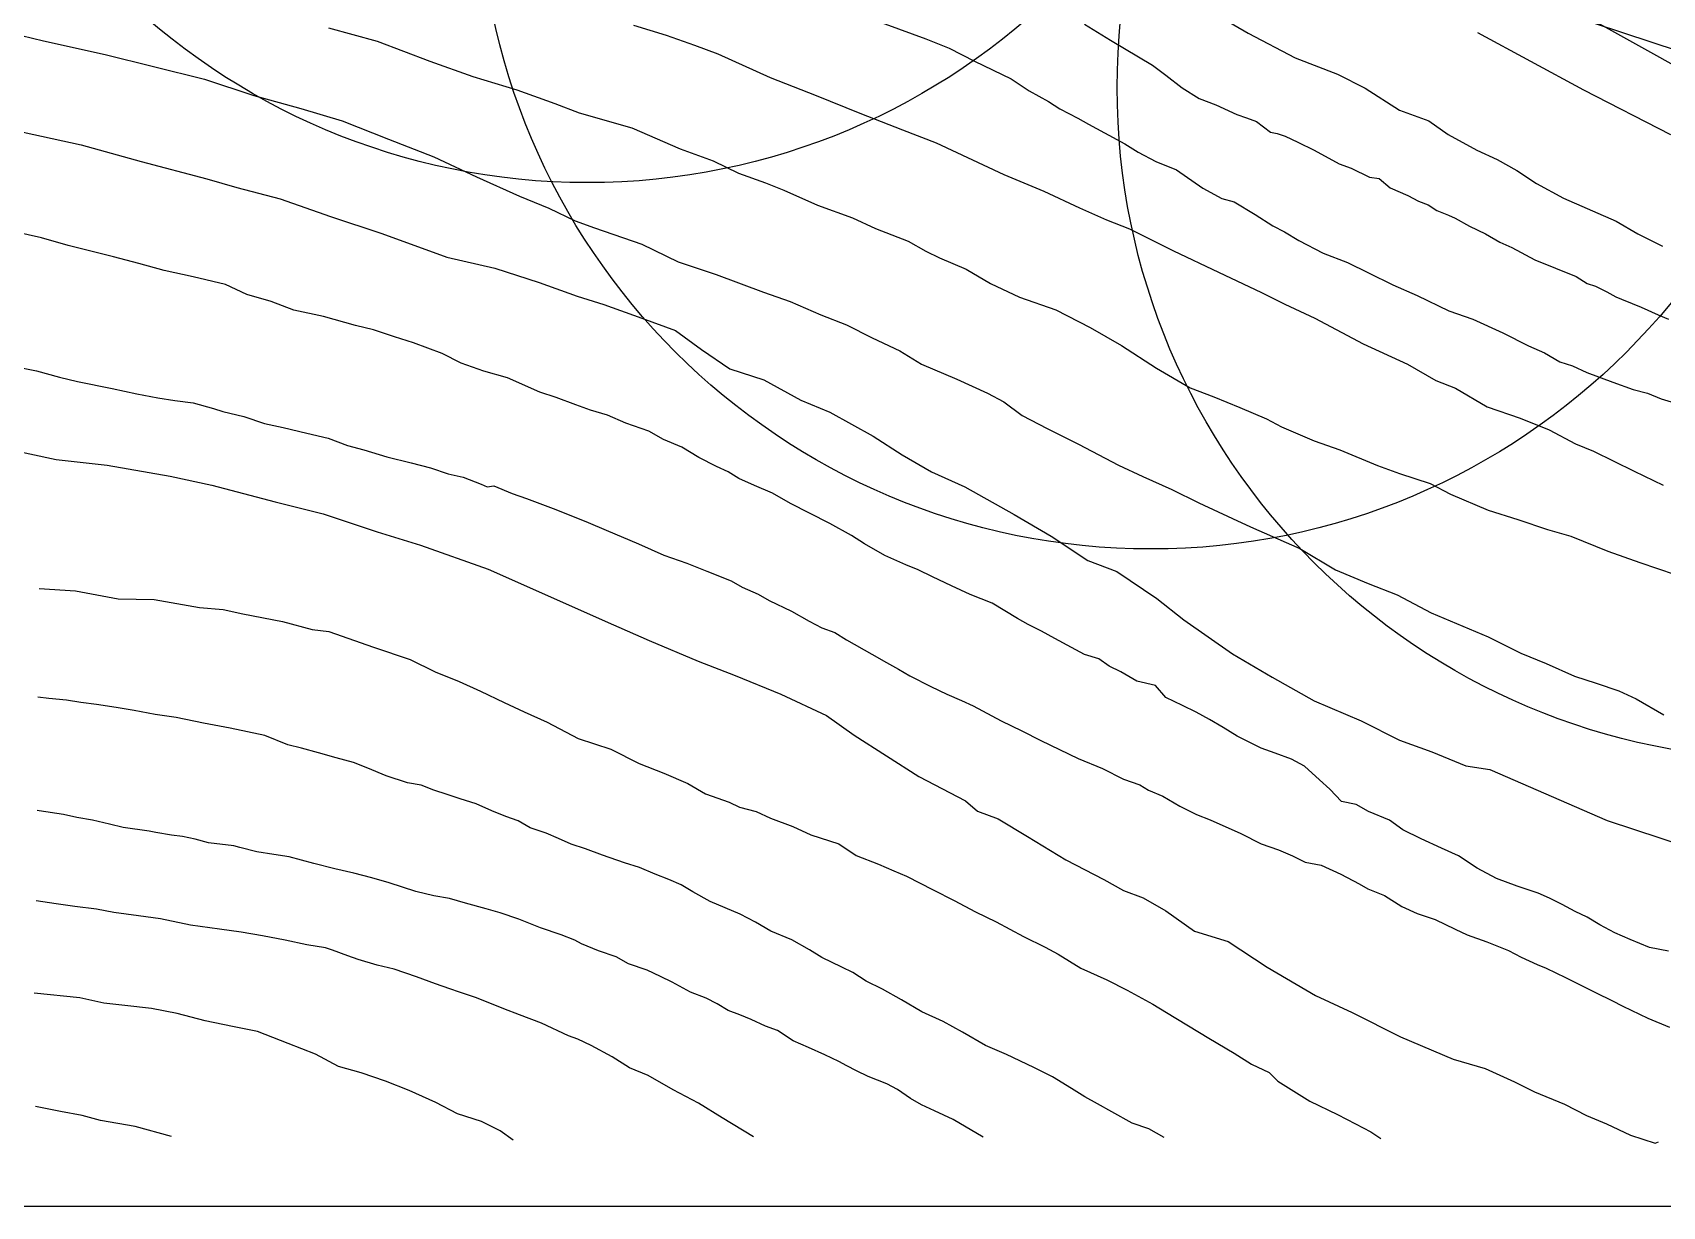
# Model space of a CAD drawing. Header units: millimetres. Extents: x 19067981 to 38137102, y 2652003 to 2652615.
# Drawn here: x 19068220.05 to 19068229.74, y 2652508.34 to 2652515.33 of the extents above; entities that cross this region are included whole.
import ezdxf

# ---------------------------------------------------------------- set-up
doc = ezdxf.new("R2010")
doc.units = ezdxf.units.MM

msp = doc.modelspace()

# ---------------------------------------------------------------- linework, layer by layer
at = {"color": 2}
msp.add_line((19068213.0485, 2652524.475), (19068232.9502, 2652513.3862), dxfattribs=at)
for points in [[(19068212.6023, 2652528.5571), (19068241.1211, 2652528.5571), (19068241.1211, 2652508.3442), (19068212.6021, 2652508.3442), (19068212.6021, 2652528.5571)], [(19068224.9544, 2652515.4412), (19068225.3594, 2652515.2932), (19068225.4985, 2652515.2376), (19068225.6502, 2652515.1593), (19068225.8676, 2652515.0533), (19068225.9738, 2652514.9826), (19068226.09, 2652514.9193), (19068226.1576, 2652514.8749), (19068226.265, 2652514.8194), (19068226.3273, 2652514.7842), (19068226.5432, 2652514.6675), (19068226.6241, 2652514.6174), (19068226.7275, 2652514.5625), (19068226.852, 2652514.5125), (19068227.0077, 2652514.4037), (19068227.1208, 2652514.3424), (19068227.1936, 2652514.3214), (19068227.32, 2652514.2466), (19068227.4251, 2652514.1804), (19068227.493, 2652514.1432), (19068227.5787, 2652514.0916), (19068227.7245, 2652514.017), (19068227.8684, 2652513.9605), (19068227.9928, 2652513.8991), (19068228.1387, 2652513.8292), (19068228.2826, 2652513.7646), (19068228.472, 2652513.674), (19068228.6143, 2652513.6239), (19068228.7924, 2652513.543), (19068228.9448, 2652513.4651), (19068229.0407, 2652513.4244), (19068229.1314, 2652513.3694), (19068229.2079, 2652513.3459), (19068229.2936, 2652513.3072), (19068229.4479, 2652513.2499), (19068229.5693, 2652513.2051), (19068229.6529, 2652513.1837), (19068229.7345, 2652513.1501), (19068229.8602, 2652513.113)], [(19068227.0222, 2652515.4747), (19068227.2771, 2652515.326), (19068227.5577, 2652515.1802), (19068227.8098, 2652515.0829), (19068227.9743, 2652514.9983), (19068228.1777, 2652514.8668), (19068228.3524, 2652514.8038), (19068228.4669, 2652514.7238), (19068228.6387, 2652514.6294), (19068228.759, 2652514.575), (19068228.8764, 2652514.5093), (19068228.9939, 2652514.432), (19068229.1542, 2652514.3434), (19068229.4676, 2652514.2072), (19068229.5964, 2652514.1328), (19068229.7425, 2652514.0585)], [(19068221.8053, 2652515.3576), (19068222.095, 2652515.2788), (19068222.4084, 2652515.1586), (19068222.6651, 2652515.0684), (19068222.9271, 2652514.9888), (19068223.152, 2652514.9075), (19068223.2972, 2652514.8527), (19068223.6117, 2652514.7617), (19068223.8985, 2652514.6379), (19068224.095, 2652514.5654), (19068224.2455, 2652514.4929), (19068224.4066, 2652514.4346), (19068224.5146, 2652514.3922), (19068224.7156, 2652514.303), (19068224.9245, 2652514.2269), (19068225.0608, 2652514.1633), (19068225.2556, 2652514.089), (19068225.36, 2652514.0289), (19068225.4419, 2652513.989), (19068225.5995, 2652513.9218), (19068225.7447, 2652513.8369), (19068225.9182, 2652513.7556), (19068226.1342, 2652513.6796), (19068226.3378, 2652513.5735), (19068226.5243, 2652513.4679), (19068226.7314, 2652513.3318), (19068226.9332, 2652513.2151), (19068227.0731, 2652513.1621), (19068227.2289, 2652513.0984), (19068227.3865, 2652513.0312), (19068227.4768, 2652512.9835), (19068227.6711, 2652512.9008), (19068227.8233, 2652512.846), (19068228.0464, 2652512.754), (19068228.1774, 2652512.7063), (19068228.3615, 2652512.6462), (19068228.4819, 2652512.5825), (19068228.705, 2652512.4871), (19068228.882, 2652512.4322), (19068229.0591, 2652512.3721), (19068229.1972, 2652512.3332), (19068229.4177, 2652512.244), (19068229.6071, 2652512.1768), (19068229.8178, 2652512.1043)], [(19068223.6209, 2652515.3741), (19068223.8147, 2652515.3142), (19068223.9845, 2652515.2542), (19068224.1234, 2652515.2029), (19068224.4332, 2652515.0631), (19068224.7076, 2652514.9552), (19068224.9683, 2652514.8507), (19068225.2221, 2652514.7514), (19068225.4211, 2652514.6726), (19068225.8235, 2652514.4848), (19068226.0619, 2652514.3854), (19068226.2745, 2652514.2861), (19068226.4357, 2652514.2159), (19068226.5712, 2652514.1611), (19068226.8342, 2652514.0298), (19068227.1018, 2652513.903), (19068227.3573, 2652513.7831), (19068227.4962, 2652513.7129), (19068227.6746, 2652513.6307), (19068227.9618, 2652513.4773), (19068228.226, 2652513.3557), (19068228.394, 2652513.2581), (19068228.5107, 2652513.2136), (19068228.6996, 2652513.1031), (19068228.8968, 2652513.0346), (19068229.0683, 2652512.9661), (19068229.2261, 2652512.8822), (19068229.3324, 2652512.8393), (19068229.5737, 2652512.7187), (19068229.747, 2652512.6364)], [(19068226.303, 2652515.3798), (19068226.4596, 2652515.2851), (19068226.7086, 2652515.1353), (19068226.7886, 2652515.0762), (19068226.8845, 2652515.0012), (19068226.9863, 2652514.9381), (19068227.0855, 2652514.9004), (19068227.2095, 2652514.8422), (19068227.2683, 2652514.8229), (19068227.3271, 2652514.8001), (19068227.4115, 2652514.7376), (19068227.4493, 2652514.728), (19068227.4976, 2652514.7122), (19068227.5739, 2652514.6771), (19068227.6696, 2652514.6298), (19068227.8184, 2652514.5476), (19068227.8901, 2652514.5223), (19068227.9996, 2652514.469), (19068228.0572, 2652514.4606), (19068228.1218, 2652514.4059), (19068228.2281, 2652514.3594), (19068228.2916, 2652514.326), (19068228.3489, 2652514.3049), (19068228.4009, 2652514.2705), (19068228.4697, 2652514.2423), (19068228.5085, 2652514.2247), (19068228.5953, 2652514.1776), (19068228.6905, 2652514.1309), (19068228.776, 2652514.0825), (19068228.8466, 2652514.0499), (19068228.983, 2652513.9779), (19068229.2286, 2652513.8784), (19068229.2937, 2652513.8355), (19068229.3436, 2652513.8195), (19068229.4112, 2652513.7866), (19068229.4646, 2652513.7564), (19068229.4993, 2652513.7431), (19068229.5625, 2652513.7164), (19068229.6158, 2652513.696), (19068229.7167, 2652513.6493), (19068229.779, 2652513.6244)], [(19068219.914, 2652515.3284), (19068220.1114, 2652515.2796), (19068220.4769, 2652515.1993), (19068220.7649, 2652515.1269), (19068221.0691, 2652515.0528), (19068221.3625, 2652514.9551), (19068221.6414, 2652514.8773), (19068221.887, 2652514.8052), (19068222.1623, 2652514.6948), (19068222.4322, 2652514.5899), (19068222.6857, 2652514.4706), (19068222.9429, 2652514.3566), (19068223.1168, 2652514.2843), (19068223.2743, 2652514.2101), (19068223.3884, 2652514.1685), (19068223.6705, 2652514.0701), (19068223.8861, 2652513.9652), (19068224.1125, 2652513.8892), (19068224.3932, 2652513.7843), (19068224.5526, 2652513.73), (19068224.7362, 2652513.6496), (19068224.8884, 2652513.5899), (19068225.0405, 2652513.5121), (19068225.2053, 2652513.4361), (19068225.3339, 2652513.3566), (19068225.5443, 2652513.2669), (19068225.7272, 2652513.1837), (19068225.825, 2652513.1312), (19068225.9337, 2652513.0516), (19068226.0822, 2652512.9739), (19068226.2688, 2652512.8798), (19068226.5066, 2652512.7558), (19068226.6515, 2652512.6871), (19068226.8235, 2652512.6111), (19068226.9847, 2652512.5315), (19068227.1839, 2652512.4375), (19068227.2908, 2652512.3886), (19068227.5852, 2652512.2591), (19068227.7971, 2652512.1325), (19068227.9909, 2652512.0511), (19068228.1647, 2652511.9842), (19068228.3658, 2652511.8757), (19068228.7053, 2652511.7336), (19068228.9009, 2652511.6359), (19068229.0512, 2652511.5744), (19068229.2197, 2652511.5003), (19068229.3483, 2652511.4587), (19068229.4823, 2652511.4116), (19068229.5855, 2652511.3646), (19068229.7516, 2652511.2692)], [(19068228.6415, 2652515.3302), (19068229.273, 2652514.9886), (19068229.7902, 2652514.7235)], [(19068219.8143, 2652514.775), (19068220.3344, 2652514.661), (19068220.6917, 2652514.5628), (19068221.0817, 2652514.4588), (19068221.2604, 2652514.4082), (19068221.5194, 2652514.3398), (19068221.8172, 2652514.2357), (19068222.1239, 2652514.1346), (19068222.5094, 2652513.9935), (19068222.7952, 2652513.9281), (19068223.0602, 2652513.8418), (19068223.2865, 2652513.7615), (19068223.4443, 2652513.711), (19068223.6706, 2652513.6307), (19068223.8701, 2652513.5564), (19068224.0249, 2652513.4434), (19068224.1929, 2652513.3289), (19068224.3953, 2652513.2635), (19068224.6157, 2652513.1416), (19068224.7884, 2652513.0702), (19068225.0474, 2652512.9275), (19068225.2201, 2652512.8175), (19068225.3928, 2652512.7164), (19068225.5923, 2652512.6271), (19068225.8856, 2652512.4615), (19068226.1059, 2652512.3336), (19068226.3233, 2652512.1879), (19068226.496, 2652512.1225), (19068226.7342, 2652511.9619), (19068226.895, 2652511.8341), (19068227.1838, 2652511.6319), (19068227.4198, 2652511.4929), (19068227.6699, 2652511.3531), (19068227.9498, 2652511.2342), (19068228.179, 2652511.1182), (19068228.3696, 2652511.0498), (19068228.5734, 2652510.9654), (19068228.7163, 2652510.9446), (19068229.4131, 2652510.6413), (19068230.0532, 2652510.4302)], [(19068229.7787, 2652509.8622), (19068229.6661, 2652509.8859), (19068229.5496, 2652509.9332), (19068229.4588, 2652509.9727), (19068229.37, 2652510.02), (19068229.295, 2652510.0653), (19068229.2239, 2652510.0989), (19068229.1469, 2652510.1403), (19068229.0699, 2652510.1777), (19068229.004, 2652510.2086), (19068228.8776, 2652510.25), (19068228.7552, 2652510.2953), (19068228.6407, 2652510.3564), (19068228.5282, 2652510.4314), (19068228.4275, 2652510.4767), (19068228.307, 2652510.5319), (19068228.1984, 2652510.5852), (19068228.1195, 2652510.6423), (19068227.9931, 2652510.6936), (19068227.9201, 2652510.735), (19068227.8322, 2652510.7542), (19068227.7631, 2652510.8271), (19068227.7019, 2652510.8824), (19068227.6131, 2652510.9632), (19068227.5361, 2652511.0066), (19068227.4393, 2652511.0421), (19068227.3544, 2652511.0716), (19068227.2755, 2652511.1111), (19068227.2123, 2652511.1426), (19068227.1294, 2652511.1939), (19068227.0484, 2652511.2412), (19068226.9675, 2652511.2846), (19068226.8865, 2652511.326), (19068226.7878, 2652511.3733), (19068226.7259, 2652511.4432), (19068226.6153, 2652511.4708), (19068226.5206, 2652511.526), (19068226.4514, 2652511.5595), (19068226.3902, 2652511.6029), (19068226.3034, 2652511.6285), (19068226.2264, 2652511.6699), (19068226.1276, 2652511.7232), (19068226.0487, 2652511.7665), (19068225.9697, 2652511.8079), (19068225.9045, 2652511.8434), (19068225.7556, 2652511.9332), (19068225.6233, 2652511.9865), (19068225.5128, 2652512.0377), (19068225.4002, 2652512.091), (19068225.3153, 2652512.1324), (19068225.2403, 2652512.1619), (19068225.1159, 2652512.2172), (19068224.9955, 2652512.2862), (19068224.9185, 2652512.3374), (19068224.7893, 2652512.4076), (19068224.6669, 2652512.4688), (19068224.5543, 2652512.5279), (19068224.4477, 2652512.589), (19068224.3411, 2652512.6344), (19068224.2483, 2652512.6758), (19068224.1831, 2652512.7152), (19068224.114, 2652512.7468), (19068224.0094, 2652512.8), (19068223.9087, 2652512.8631), (19068223.8001, 2652512.9085), (19068223.7123, 2652512.9571), (19068223.576, 2652513.0044), (19068223.4655, 2652513.0537), (19068223.3648, 2652513.0833), (19068223.2779, 2652513.1148), (19068223.1614, 2652513.1582), (19068223.0627, 2652513.1898), (19068222.871, 2652513.2751), (19068222.7308, 2652513.3145), (19068222.5945, 2652513.3618), (19068222.482, 2652513.419), (19068222.3122, 2652513.4841), (19068222.1997, 2652513.5196), (19068222.0733, 2652513.561), (19068221.9667, 2652513.5866), (19068221.7759, 2652513.639), (19068221.6001, 2652513.6784), (19068221.4659, 2652513.7297), (19068221.3198, 2652513.7711), (19068221.1934, 2652513.8302), (19068221.0019, 2652513.8756), (19068220.8281, 2652513.9131), (19068220.6781, 2652513.9545), (19068220.5261, 2652513.9959), (19068220.2566, 2652514.0617), (19068220.0986, 2652514.1071), (19068219.9407, 2652514.1446)], [(19068219.9212, 2652513.346), (19068220.069, 2652513.3163), (19068220.2064, 2652513.2793), (19068220.3133, 2652513.2537), (19068220.5189, 2652513.2107), (19068220.6659, 2652513.1794), (19068220.7913, 2652513.1561), (19068220.8925, 2652513.1408), (19068221.0018, 2652513.1264), (19068221.1224, 2652513.0927), (19068221.177, 2652513.0742), (19068221.3031, 2652513.0458), (19068221.4253, 2652513.0024), (19068221.537, 2652512.9792), (19068221.6776, 2652512.9447), (19068221.8046, 2652512.9166), (19068221.9187, 2652512.8716), (19068222.0159, 2652512.8459), (19068222.1537, 2652512.8046), (19068222.2975, 2652512.7685), (19068222.4132, 2652512.7388), (19068222.5177, 2652512.7043), (19068222.6072, 2652512.6838), (19068222.7149, 2652512.6429), (19068222.7495, 2652512.6269), (19068222.7889, 2652512.6317), (19068222.8989, 2652512.5867), (19068222.9833, 2652512.5562), (19068223.1581, 2652512.4917), (19068223.3502, 2652512.4131), (19068223.4578, 2652512.3681), (19068223.6504, 2652512.2867), (19068223.8014, 2652512.2193), (19068223.9388, 2652512.1719), (19068224.0574, 2652512.125), (19068224.2012, 2652512.0664), (19068224.2671, 2652512.0295), (19068224.3628, 2652511.9885), (19068224.4279, 2652511.95), (19068224.5608, 2652511.8861), (19068224.666, 2652511.8276), (19068224.7408, 2652511.7882), (19068224.8179, 2652511.7593), (19068224.887, 2652511.7152), (19068225.0391, 2652511.6313), (19068225.1267, 2652511.5807), (19068225.1982, 2652511.5406), (19068225.2641, 2652511.5021), (19068225.3898, 2652511.4375), (19068225.4854, 2652511.3918), (19068225.573, 2652511.354), (19068225.6413, 2652511.3235), (19068225.8079, 2652511.2348), (19068225.9309, 2652511.1738), (19068226.0434, 2652511.116), (19068226.2656, 2652511.0104), (19068226.4119, 2652510.951), (19068226.5356, 2652510.8876), (19068226.6337, 2652510.8539), (19068226.6839, 2652510.8214), (19068226.7691, 2652510.786), (19068226.872, 2652510.7267), (19068226.97, 2652510.6769), (19068227.0512, 2652510.644), (19068227.2347, 2652510.5632), (19068227.3553, 2652510.5014), (19068227.4589, 2652510.4661), (19068227.5409, 2652510.43), (19068227.6176, 2652510.3935), (19068227.7124, 2652510.3743), (19068227.8289, 2652510.3213), (19068227.939, 2652510.2635), (19068227.9896, 2652510.2338), (19068228.0898, 2652510.194), (19068228.1926, 2652510.129), (19068228.2842, 2652510.0864), (19068228.3895, 2652510.0511), (19068228.5084, 2652509.9933), (19068228.5807, 2652509.9612), (19068228.6984, 2652509.9182), (19068228.827, 2652509.8669), (19068228.9025, 2652509.8267), (19068228.9973, 2652509.7834), (19068229.0504, 2652509.7617), (19068229.1658, 2652509.7067), (19068229.2574, 2652509.6601), (19068229.349, 2652509.6144), (19068229.4406, 2652509.5694), (19068229.5073, 2652509.5357), (19068229.6554, 2652509.4647), (19068229.7848, 2652509.4117)], [(19068219.7418, 2652512.8838), (19068220.1849, 2652512.7892), (19068220.4886, 2652512.7557), (19068220.8635, 2652512.6888), (19068221.1127, 2652512.6365), (19068221.4887, 2652512.5377), (19068221.7735, 2652512.4666), (19068222.0961, 2652512.3578), (19068222.3537, 2652512.2783), (19068222.7569, 2652512.1372), (19068223.1277, 2652511.972), (19068223.4523, 2652511.8276), (19068223.7141, 2652511.7126), (19068224.0063, 2652511.5879), (19068224.2263, 2652511.5042), (19068224.4964, 2652511.3934), (19068224.7687, 2652511.2658), (19068224.9342, 2652511.1486), (19068225.3183, 2652510.9028), (19068225.5969, 2652510.7585), (19068225.6681, 2652510.6957), (19068225.7896, 2652510.6497), (19068225.9641, 2652510.5462), (19068226.1936, 2652510.4063), (19068226.4186, 2652510.29), (19068226.5369, 2652510.2246), (19068226.6532, 2652510.1803), (19068226.7885, 2652510.1022), (19068226.9575, 2652509.9819), (19068227.1583, 2652509.9206), (19068227.3913, 2652509.7676), (19068227.6787, 2652509.5987), (19068227.8964, 2652509.4974), (19068228.1839, 2652509.3538), (19068228.498, 2652509.2195), (19068228.6882, 2652509.1646), (19068228.8615, 2652509.0865), (19068228.982, 2652509.0253), (19068229.1596, 2652508.9535), (19068229.2906, 2652508.886), (19068229.409, 2652508.8353), (19068229.5527, 2652508.7678), (19068229.6985, 2652508.7213), (19068229.7182, 2652508.7288)], [(19068220.0846, 2652512.0221), (19068220.3015, 2652512.0065), (19068220.5541, 2652511.9608), (19068220.7697, 2652511.9551), (19068221.038, 2652511.9081), (19068221.1786, 2652511.8967), (19068221.2971, 2652511.871), (19068221.5326, 2652511.824), (19068221.7081, 2652511.7769), (19068221.808, 2652511.7655), (19068222.0735, 2652511.6715), (19068222.2916, 2652511.5994), (19068222.44, 2652511.5253), (19068222.5842, 2652511.4683), (19068222.7097, 2652511.4113), (19068222.851, 2652511.3429), (19068222.9709, 2652511.2873), (19068223.1079, 2652511.226), (19068223.2911, 2652511.1295), (19068223.4866, 2652511.0654), (19068223.6536, 2652510.9798), (19068223.8006, 2652510.9228), (19068223.9433, 2652510.8615), (19068224.0489, 2652510.8003), (19068224.1902, 2652510.7489), (19068224.2511, 2652510.7209), (19068224.351, 2652510.6938), (19068224.4367, 2652510.6539), (19068224.5694, 2652510.6054), (19068224.6764, 2652510.5555), (19068224.842, 2652510.5014), (19068224.9462, 2652510.4329), (19068225.0775, 2652510.3816), (19068225.1688, 2652510.3417), (19068225.2459, 2652510.3089), (19068225.4037, 2652510.2282), (19068225.5293, 2652510.1641), (19068225.6563, 2652510.0971), (19068225.7791, 2652510.0372), (19068225.9404, 2652509.9503), (19068226.0702, 2652509.8861), (19068226.1473, 2652509.8462), (19068226.2819, 2652509.7614), (19068226.436, 2652509.693), (19068226.5574, 2652509.6302), (19068226.7101, 2652509.5476), (19068226.7914, 2652509.4977), (19068227.0433, 2652509.3457), (19068227.1946, 2652509.2559), (19068227.2973, 2652509.1903), (19068227.4029, 2652509.1404), (19068227.4543, 2652509.0905), (19068227.6446, 2652508.9701), (19068227.8102, 2652508.8917), (19068227.9158, 2652508.8361), (19068228.0071, 2652508.789), (19068228.0671, 2652508.7491)], [(19068226.7783, 2652508.7549), (19068226.687, 2652508.8055), (19068226.5866, 2652508.8389), (19068226.4672, 2652508.9076), (19068226.3822, 2652508.9554), (19068226.3053, 2652508.9961), (19068226.2261, 2652509.0464), (19068226.1131, 2652509.115), (19068226.0027, 2652509.171), (19068225.8409, 2652509.2478), (19068225.7151, 2652509.3011), (19068225.5782, 2652509.3811), (19068225.4624, 2652509.4443), (19068225.3358, 2652509.503), (19068225.2155, 2652509.5735), (19068225.102, 2652509.6364), (19068225.0044, 2652509.6851), (19068224.9266, 2652509.7357), (19068224.8597, 2652509.7673), (19068224.7412, 2652509.826), (19068224.6688, 2652509.8703), (19068224.5618, 2652509.9305), (19068224.437, 2652509.9819), (19068224.3474, 2652510.0361), (19068224.2552, 2652510.0831), (19068224.1657, 2652510.1219), (19068224.0767, 2652510.1586), (19068223.9745, 2652510.2155), (19068223.9048, 2652510.2588), (19068223.8316, 2652510.2905), (19068223.7502, 2652510.3212), (19068223.657, 2652510.3618), (19068223.568, 2652510.3885), (19068223.4359, 2652510.4337), (19068223.3346, 2652510.4725), (19068223.2496, 2652510.4996), (19068223.1737, 2652510.533), (19068223.1013, 2652510.5655), (19068223.0064, 2652510.5971), (19068222.9349, 2652510.6378), (19068222.8611, 2652510.6646), (19068222.7788, 2652510.6989), (19068222.6839, 2652510.7404), (19068222.5898, 2652510.7693), (19068222.5112, 2652510.7946), (19068222.4334, 2652510.8208), (19068222.3565, 2652510.8515), (19068222.2769, 2652510.8651), (19068222.1489, 2652510.9071), (19068222.0404, 2652510.9531), (19068221.9544, 2652510.9865), (19068221.8523, 2652511.0136), (19068221.7474, 2652511.0434), (19068221.6452, 2652511.0714), (19068221.5638, 2652511.0913), (19068221.4275, 2652511.1461), (19068221.2204, 2652511.1894), (19068221.0621, 2652511.2201), (19068220.8993, 2652511.2545), (19068220.7754, 2652511.2716), (19068220.6501, 2652511.2954), (19068220.5425, 2652511.3126), (19068220.4249, 2652511.3306), (19068220.3318, 2652511.3433), (19068220.2477, 2652511.3568), (19068220.1427, 2652511.3677), (19068220.0776, 2652511.3749)], [(19068225.7008, 2652508.7568), (19068225.5232, 2652508.8622), (19068225.411, 2652508.9134), (19068225.3337, 2652508.948), (19068225.268, 2652508.9854), (19068225.1918, 2652509.0393), (19068225.1289, 2652509.0736), (19068225.0175, 2652509.117), (19068224.9483, 2652509.1515), (19068224.8897, 2652509.1802), (19068224.8428, 2652509.2065), (19068224.7598, 2652509.2455), (19068224.6625, 2652509.2894), (19068224.5705, 2652509.3304), (19068224.4779, 2652509.3907), (19068224.4067, 2652509.4169), (19068224.32, 2652509.4573), (19068224.2537, 2652509.4848), (19068224.184, 2652509.5094), (19068224.1189, 2652509.5492), (19068224.0529, 2652509.5835), (19068223.9608, 2652509.6198), (19068223.8501, 2652509.6789), (19068223.7809, 2652509.7117), (19068223.7029, 2652509.7509), (19068223.5907, 2652509.7876), (19068223.518, 2652509.8291), (19068223.4125, 2652509.866), (19068223.311, 2652509.9076), (19068223.2724, 2652509.9281), (19068223.1905, 2652509.9613), (19068223.0674, 2652510.0017), (19068222.9385, 2652510.0532), (19068222.8271, 2652510.0918), (19068222.7435, 2652510.115), (19068222.6215, 2652510.1489), (19068222.5254, 2652510.1758), (19068222.4322, 2652510.1917), (19068222.3249, 2652510.2192), (19068222.1674, 2652510.2705), (19068222.0642, 2652510.2986), (19068221.9563, 2652510.3273), (19068221.8438, 2652510.3524), (19068221.7183, 2652510.384), (19068221.5714, 2652510.4247), (19068221.4817, 2652510.4376), (19068221.3797, 2652510.4534), (19068221.2789, 2652510.4797), (19068221.242, 2652510.4891), (19068221.0921, 2652510.5087), (19068221.0124, 2652510.5292), (19068220.9379, 2652510.5462), (19068220.8729, 2652510.5532), (19068220.7779, 2652510.5702), (19068220.7386, 2652510.5766), (19068220.5846, 2652510.5985), (19068220.5037, 2652510.6195), (19068220.4023, 2652510.6424), (19068220.3097, 2652510.6576), (19068220.2294, 2652510.6757), (19068220.0849, 2652510.6976), (19068220.072, 2652510.7005)], [(19068224.3345, 2652508.7578), (19068224.1485, 2652508.8704), (19068224.0078, 2652508.959), (19068223.8565, 2652509.0389), (19068223.7087, 2652509.1223), (19068223.5979, 2652509.1695), (19068223.4938, 2652509.2349), (19068223.3685, 2652509.3023), (19068223.2904, 2652509.3389), (19068223.2336, 2652509.36), (19068223.074, 2652509.4349), (19068222.943, 2652509.485), (19068222.8495, 2652509.5206), (19068222.6866, 2652509.585), (19068222.5864, 2652509.6187), (19068222.5276, 2652509.6399), (19068222.4428, 2652509.6688), (19068222.3305, 2652509.7107), (19068222.1975, 2652509.7559), (19068222.0953, 2652509.779), (19068221.9835, 2652509.8127), (19068221.9219, 2652509.8348), (19068221.8303, 2652509.8695), (19068221.7889, 2652509.882), (19068221.6766, 2652509.9007), (19068221.5484, 2652509.9286), (19068221.4135, 2652509.9546), (19068221.2863, 2652509.9758), (19068221.1581, 2652509.995), (19068220.986, 2652510.0184), (19068220.8058, 2652510.0559), (19068220.6757, 2652510.0742), (19068220.5292, 2652510.0925), (19068220.426, 2652510.1127), (19068220.2973, 2652510.1293), (19068220.1865, 2652510.1447), (19068220.066, 2652510.1621)], [(19068222.9041, 2652508.7391), (19068222.8272, 2652508.794), (19068222.7157, 2652508.8505), (19068222.5744, 2652508.8959), (19068222.4441, 2652508.9618), (19068222.2855, 2652509.0339), (19068222.1458, 2652509.0888), (19068221.9998, 2652509.139), (19068221.8656, 2652509.1761), (19068221.729, 2652509.2498), (19068221.5657, 2652509.3141), (19068221.3836, 2652509.3847), (19068221.2345, 2652509.4144), (19068221.0727, 2652509.4489), (19068220.9063, 2652509.4928), (19068220.754, 2652509.5211), (19068220.5947, 2652509.5404), (19068220.4691, 2652509.5546), (19068220.3262, 2652509.5859), (19068220.0545, 2652509.6126)], [(19068220.872, 2652508.7606), (19068220.6556, 2652508.8191), (19068220.4493, 2652508.8547), (19068220.3398, 2652508.8853), (19068220.2125, 2652508.9081), (19068220.0622, 2652508.9387)], [(19068220.872, 2652508.7606), (19068220.6556, 2652508.8191), (19068220.4493, 2652508.8547), (19068220.3398, 2652508.8853), (19068220.2125, 2652508.9081), (19068220.0622, 2652508.9387)]]:
    msp.add_lwpolyline(points)
at = {"color": 1}
msp.add_lwpolyline([(19068213.0485, 2652524.475), (19068216.1817, 2652521.9885), (19068219.7101, 2652520.1042), (19068223.3459, 2652518.4365), (19068226.6995, 2652516.2564), (19068230.4981, 2652515.0032), (19068234.4585, 2652514.4417), (19068237.8622, 2652516.3849)], dxfattribs=at)
for centre in [(19068223.3459, 2652518.4365), (19068226.6995, 2652516.2564), (19068230.4981, 2652515.0032)]:
    msp.add_circle(centre, 4)

doc.saveas('drawing.dxf')
